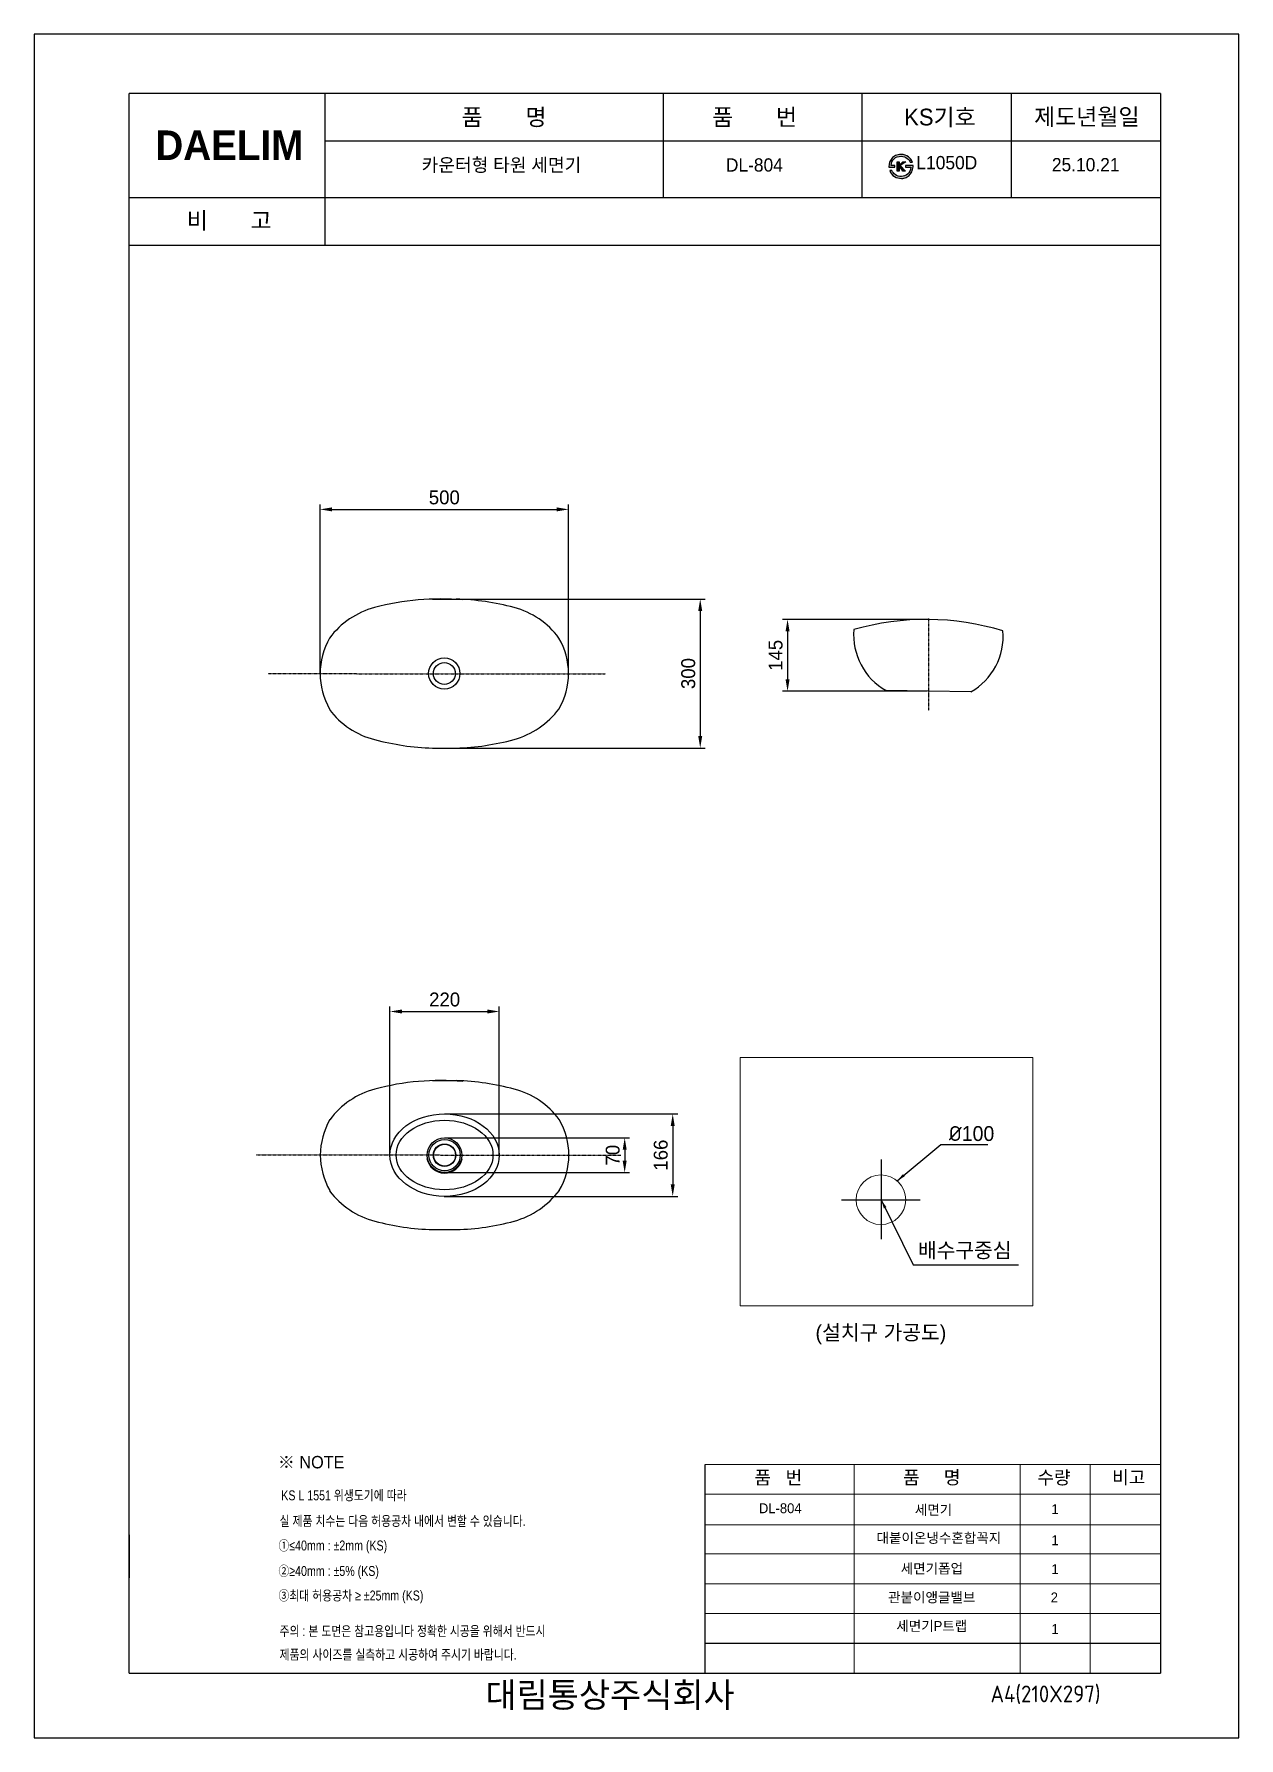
# Model space of a CAD drawing. Header units: millimetres. Extents: x 8500 to 10925, y -95 to 3336.
import ezdxf
from ezdxf.lldxf.tags import DXFTag

# ---------------------------------------------------------------- set-up
doc = ezdxf.new("R2010")
doc.units = ezdxf.units.MM
doc.header["$LTSCALE"] = 0.2
doc.linetypes.add('DASHED2', pattern=[0.375, 0.25, -0.125])
for name, color, linetype in [('2', 2, 'HIDDEN'), ('CENTER', 2, 'CENTER'), ('Duongtam', 1, 'Continuous'), ('Linemain', 7, 'Continuous'), ('YA', 7, 'Continuous')]:
    doc.layers.add(name, color=color, linetype=linetype)
for name, color, linetype, lineweight in [('DIM', 3, 'Continuous', 15), ('dimension', 124, 'Continuous', 15), ('drawing', 7, 'Continuous', 15), ('LINE', 7, 'Continuous', 25), ('text', 124, 'Continuous', 15)]:
    doc.layers.add(name, color=color, linetype=linetype, lineweight=lineweight)
doc.styles.add('GHM1', font='gem1', dxfattribs={"bigfont": 'ghm1'})
doc.styles.add('GHS', font='romans', dxfattribs={"bigfont": 'ghs'})
doc.styles.add('h', font='', dxfattribs={"height": 28})
doc.styles.add('MtXpl_', font='')
doc.styles.get("Standard").update_dxf_attribs({"font": 'ISOCP.SHX', "bigfont": 'WHGTXT.SHX'})
doc.styles.add('굴림', font='')
doc.styles.add('스타일1', font='txt.shx', dxfattribs={"bigfont": 'ghs.shx'})
doc.styles.get('h').set_extended_font_data('Haansoft Batang')
doc.styles.get('MtXpl_').set_extended_font_data('Gulim')
doc.styles.get('굴림').set_extended_font_data('援대┝')
tags = doc.linetypes.add('CENTER', pattern=[50.8, 31.75, -6.35, 6.35, -6.35]).pattern_tags.tags
tags[10:11] = [DXFTag(74, 4), DXFTag(75, 0), DXFTag(340, '0'), DXFTag(46, 1.0), DXFTag(50, 0.0), DXFTag(44, 0.0), DXFTag(45, 0.0)]
tags[8:9] = [DXFTag(74, 4), DXFTag(75, 0), DXFTag(340, '0'), DXFTag(46, 1.0), DXFTag(50, 0.0), DXFTag(44, 0.0), DXFTag(45, 0.0)]
tags[6:7] = [DXFTag(74, 4), DXFTag(75, 0), DXFTag(340, '0'), DXFTag(46, 1.0), DXFTag(50, 0.0), DXFTag(44, 0.0), DXFTag(45, 0.0)]
tags[4:5] = [DXFTag(74, 4), DXFTag(75, 0), DXFTag(340, '0'), DXFTag(46, 1.0), DXFTag(50, 0.0), DXFTag(44, 0.0), DXFTag(45, 0.0)]
tags = doc.linetypes.add('HIDDEN', pattern=[9.525, 6.35, -3.175]).pattern_tags.tags
tags[6:7] = [DXFTag(74, 4), DXFTag(75, 0), DXFTag(340, '0'), DXFTag(46, 1.0), DXFTag(50, 0.0), DXFTag(44, 0.0), DXFTag(45, 0.0)]
tags[4:5] = [DXFTag(74, 4), DXFTag(75, 0), DXFTag(340, '0'), DXFTag(46, 1.0), DXFTag(50, 0.0), DXFTag(44, 0.0), DXFTag(45, 0.0)]
doc.dimstyles.new('AM_ISO$0', dxfattribs={"dimtxt": 28, "dimasz": 24, "dimexe": 10, "dimexo": 0, "dimgap": 10, "dimtad": 1, "dimdec": 0, "dimdsep": 46, "dimtxsty": 'h', "dimcen": -5, "dimclrd": 256, "dimclre": 256, "dimclrt": 256, "dimadec": 0, "dimazin": 2, "dimtp": 0.1, "dimtm": 0.1, "dimtfac": 0.71, "dimtdec": 0, "dimtmove": 0, "dimatfit": 3, "dimfxl": 0, "dimlwd": -1, "dimlwe": -1, "dimarcsym": 0})
doc.dimstyles.get("Standard").update_dxf_attribs({"dimscale": 10, "dimtxt": 3, "dimasz": 2, "dimexe": 1, "dimexo": 0, "dimgap": 1, "dimtad": 0, "dimtih": 1, "dimtoh": 1, "dimdec": 0, "dimdsep": 46, "dimtxsty": 'Standard', "dimcen": 2, "dimadec": 0, "dimazin": 0, "dimtfac": 1, "dimtdec": 4, "dimtmove": 0, "dimatfit": 3, "dimfxl": 0, "dimtolj": 1, "dimtzin": 0, "dimarcsym": 0})

# ---------------------------------------------------------------- blocks, each defined once
blk = doc.blocks.new('*D14')
at = {"layer": 'Defpoints', "color": 0}
for p in [(9325.8, 2198.1), (9325.8, 1898.1), (9841, 1898.1)]:
    blk.add_point(p, dxfattribs=at)
at = {"layer": 'LINE', "linetype": 'ByBlock'}
for p, q in [((9325.8, 2198.1), (9851, 2198.1)), ((9841, 2174.1), (9841, 1922.1)), ((9325.8, 1898.1), (9851, 1898.1))]:
    blk.add_line(p, q, dxfattribs=at)
at = {"layer": 'LINE'}
for points in [[(9837, 2174.1), (9845, 2174.1), (9841, 2198.1)], [(9837, 1922.1), (9845, 1922.1), (9841, 1898.1)]]:
    blk.add_solid(points, dxfattribs=at)
at = {"layer": 'LINE', "insert": (9817, 2048.1), "char_height": 28, "attachment_point": 5, "rotation": 90, "style": 'h'}
blk.add_mtext('300', dxfattribs=at)
blk = doc.blocks.new('*D13')
at = {"layer": 'Defpoints', "color": 0}
for p in [(9575.9, 2378.6), (9075.7, 2047.9), (9575.9, 2047.3)]:
    blk.add_point(p, dxfattribs=at)
at = {"layer": 'LINE', "linetype": 'ByBlock'}
for p, q in [((9075.7, 2047.9), (9075.7, 2388.6)), ((9099.7, 2378.6), (9551.9, 2378.6)), ((9575.9, 2047.3), (9575.9, 2388.6))]:
    blk.add_line(p, q, dxfattribs=at)
at = {"layer": 'LINE'}
for points in [[(9099.7, 2382.6), (9099.7, 2374.6), (9075.7, 2378.6)], [(9551.9, 2382.6), (9551.9, 2374.6), (9575.9, 2378.6)]]:
    blk.add_solid(points, dxfattribs=at)
at = {"layer": 'LINE', "insert": (9325.8, 2402.6), "char_height": 28, "attachment_point": 5, "style": 'h'}
blk.add_mtext('500', dxfattribs=at)
blk = doc.blocks.new('*D15')
at = {"layer": 'Defpoints', "color": 0}
for p in [(10300.3, 2157.1), (10016.8, 2012.4), (10298.1, 2012.4)]:
    blk.add_point(p, dxfattribs=at)
at = {"layer": 'LINE', "linetype": 'ByBlock'}
for p, q in [((10300.3, 2157.1), (10006.8, 2157.1)), ((10016.8, 2133.1), (10016.8, 2036.4)), ((10298.1, 2012.4), (10006.8, 2012.4))]:
    blk.add_line(p, q, dxfattribs=at)
at = {"layer": 'LINE'}
for points in [[(10012.8, 2133.1), (10020.8, 2133.1), (10016.8, 2157.1)], [(10012.8, 2036.4), (10020.8, 2036.4), (10016.8, 2012.4)]]:
    blk.add_solid(points, dxfattribs=at)
at = {"layer": 'LINE', "insert": (9992.8, 2084.7), "char_height": 28, "attachment_point": 5, "rotation": 90, "style": 'h'}
blk.add_mtext('145', dxfattribs=at)
blk = doc.blocks.new('*D16')
at = {"layer": 'Defpoints', "color": 0}
for p in [(9326.6, 1161.5), (9325.7, 995.5), (9785.6, 995.5)]:
    blk.add_point(p, dxfattribs=at)
at = {"layer": 'LINE', "linetype": 'ByBlock'}
for p, q in [((9326.6, 1161.5), (9795.6, 1161.5)), ((9785.6, 1137.5), (9785.6, 1019.5)), ((9325.7, 995.5), (9795.6, 995.5))]:
    blk.add_line(p, q, dxfattribs=at)
at = {"layer": 'LINE'}
for points in [[(9781.6, 1137.5), (9789.6, 1137.5), (9785.6, 1161.5)], [(9781.6, 1019.5), (9789.6, 1019.5), (9785.6, 995.5)]]:
    blk.add_solid(points, dxfattribs=at)
at = {"layer": 'LINE', "insert": (9761.6, 1078.5), "char_height": 28, "attachment_point": 5, "rotation": 90, "style": 'h'}
blk.add_mtext('166', dxfattribs=at)
blk = doc.blocks.new('*D17')
at = {"layer": 'Defpoints', "color": 0}
for p in [(9436.4, 1367.7), (9216.4, 1078.9), (9436.4, 1078.6)]:
    blk.add_point(p, dxfattribs=at)
at = {"layer": 'LINE', "linetype": 'ByBlock'}
for p, q in [((9216.4, 1078.9), (9216.4, 1377.7)), ((9436.4, 1078.6), (9436.4, 1377.7)), ((9240.4, 1367.7), (9412.4, 1367.7))]:
    blk.add_line(p, q, dxfattribs=at)
at = {"layer": 'LINE'}
for points in [[(9240.4, 1371.7), (9240.4, 1363.7), (9216.4, 1367.7)], [(9412.4, 1371.7), (9412.4, 1363.7), (9436.4, 1367.7)]]:
    blk.add_solid(points, dxfattribs=at)
at = {"layer": 'LINE', "insert": (9326.4, 1391.7), "char_height": 28, "attachment_point": 5, "style": 'h'}
blk.add_mtext('220', dxfattribs=at)
blk = doc.blocks.new('*D18')
at = {"layer": 'Defpoints', "color": 0}
for p in [(9327.1, 1113.3), (9325.8, 1043.4), (9688.9, 1043.4)]:
    blk.add_point(p, dxfattribs=at)
at = {"layer": 'LINE', "linetype": 'ByBlock'}
for p, q in [((9327.1, 1113.3), (9698.9, 1113.3)), ((9688.9, 1089.3), (9688.9, 1067.4)), ((9325.8, 1043.4), (9698.9, 1043.4))]:
    blk.add_line(p, q, dxfattribs=at)
at = {"layer": 'LINE'}
for points in [[(9684.9, 1089.3), (9692.9, 1089.3), (9688.9, 1113.3)], [(9684.9, 1067.4), (9692.9, 1067.4), (9688.9, 1043.4)]]:
    blk.add_solid(points, dxfattribs=at)
at = {"layer": 'LINE', "insert": (9664.9, 1078.4), "char_height": 28, "attachment_point": 5, "rotation": 90, "style": 'h'}
blk.add_mtext('70', dxfattribs=at)

msp = doc.modelspace()

# ---------------------------------------------------------------- hatches: boundary and pattern name
at = {"layer": 'DIM'}
h = msp.add_hatch(color=0, dxfattribs=at)
h.dxf.hatch_style = 1
edge = h.paths.add_edge_path()
edge.add_spline(control_points=[(10231.3, 3084.5), (10235, 3087.9), (10239.7, 3089.6), (10245.3, 3089.6)], knot_values=[9, 9, 9, 9, 10, 10, 10, 10], degree=3, periodic=0)
edge.add_spline(control_points=[(10245.3, 3089.6), (10249.9, 3089.6), (10254.1, 3088.1), (10257.8, 3085.2)], knot_values=[8, 8, 8, 8, 9, 9, 9, 9], degree=3, periodic=0)
edge.add_spline(control_points=[(10257.8, 3085.2), (10260.7, 3082.9), (10262.7, 3080.3), (10263.6, 3077.4)], knot_values=[7, 7, 7, 7, 8, 8, 8, 8], degree=3, periodic=0)
edge.add_spline(control_points=[(10263.6, 3077.4), (10263.6, 3077.4), (10268.3, 3077.4), (10268.3, 3077.4)], knot_values=[6.00001, 6.00001, 6.00001, 6.00001, 7, 7, 7, 7], degree=3, periodic=0)
edge.add_spline(control_points=[(10268.3, 3077.4), (10266.5, 3081.9), (10263.9, 3085.5), (10260.4, 3088.2)], knot_values=[5, 5, 5, 5, 6, 6, 6, 6], degree=3, periodic=0)
edge.add_spline(control_points=[(10260.4, 3088.2), (10256.2, 3091.5), (10251, 3093.2), (10244.9, 3093.3)], knot_values=[4, 4, 4, 4, 5, 5, 5, 5], degree=3, periodic=0)
edge.add_spline(control_points=[(10244.9, 3093.3), (10240.9, 3093.3), (10237.3, 3092.5), (10234.1, 3091)], knot_values=[3, 3, 3, 3, 4, 4, 4, 4], degree=3, periodic=0)
edge.add_spline(control_points=[(10234.1, 3091), (10231.1, 3089.6), (10228.6, 3087.6), (10226.5, 3085.1)], knot_values=[2, 2, 2, 2, 3, 3, 3, 3], degree=3, periodic=0)
edge.add_spline(control_points=[(10226.5, 3085.1), (10224.5, 3082.7), (10223.1, 3080), (10222.1, 3076.8)], knot_values=[1, 1, 1, 1, 2, 2, 2, 2], degree=3, periodic=0)
edge.add_spline(control_points=[(10222.1, 3076.8), (10221.2, 3073.8), (10220.9, 3070.6), (10221, 3067.3)], knot_values=[0, 0, 0, 0, 1, 1, 1, 1], degree=3, periodic=0)
edge.add_spline(control_points=[(10221, 3067.3), (10221, 3067.3), (10221, 3067.3), (10221, 3067.3), (10221, 3067.3), (10233, 3067.3), (10233, 3067.3), (10233, 3067.3), (10233, 3070.8), (10233, 3070.8), (10233, 3070.8), (10225.2, 3070.8), (10225.2, 3070.8), (10225.5, 3076.5), (10227.5, 3081.1), (10231.3, 3084.5)], knot_values=[10, 10, 10, 10, 10.99996, 10.99996, 10.99996, 11.99996, 11.99996, 11.99996, 12.99996, 12.99996, 12.99996, 13.99996, 13.99996, 13.99996, 14.99996, 14.99996, 14.99996, 14.99996], degree=3, periodic=0)
h = msp.add_hatch(color=0, dxfattribs=at)
h.dxf.hatch_style = 1
edge = h.paths.add_edge_path()
edge.add_spline(control_points=[(10246.2, 3048.9), (10241.2, 3048.6), (10236.9, 3049.9), (10233.3, 3052.7)], knot_values=[8, 8, 8, 8, 9, 9, 9, 9], degree=3, periodic=0)
edge.add_spline(control_points=[(10233.3, 3052.7), (10230.8, 3054.7), (10228.6, 3057.4), (10226.8, 3060.8)], knot_values=[7, 7, 7, 7, 8, 8, 8, 8], degree=3, periodic=0)
edge.add_spline(control_points=[(10226.8, 3060.8), (10226.8, 3060.8), (10222.4, 3060.8), (10222.4, 3060.8)], knot_values=[6.00001, 6.00001, 6.00001, 6.00001, 7, 7, 7, 7], degree=3, periodic=0)
edge.add_spline(control_points=[(10222.4, 3060.8), (10224.5, 3055.6), (10227.7, 3051.6), (10232, 3048.8)], knot_values=[5, 5, 5, 5, 6, 6, 6, 6], degree=3, periodic=0)
edge.add_spline(control_points=[(10232, 3048.8), (10236.1, 3046.2), (10240.8, 3044.9), (10246.2, 3045)], knot_values=[4, 4, 4, 4, 5, 5, 5, 5], degree=3, periodic=0)
edge.add_spline(control_points=[(10246.2, 3045), (10249.5, 3045), (10252.6, 3045.6), (10255.5, 3047)], knot_values=[3, 3, 3, 3, 4, 4, 4, 4], degree=3, periodic=0)
edge.add_spline(control_points=[(10255.5, 3047), (10258.4, 3048.3), (10260.9, 3050.1), (10263, 3052.5)], knot_values=[2, 2, 2, 2, 3, 3, 3, 3], degree=3, periodic=0)
edge.add_spline(control_points=[(10263, 3052.5), (10265.1, 3054.9), (10266.7, 3057.6), (10267.8, 3060.7)], knot_values=[1, 1, 1, 1, 2, 2, 2, 2], degree=3, periodic=0)
edge.add_spline(control_points=[(10267.8, 3060.7), (10269, 3063.9), (10269.5, 3067.3), (10269.4, 3070.8)], knot_values=[0, 0, 0, 0, 1, 1, 1, 1], degree=3, periodic=0)
edge.add_spline(control_points=[(10269.4, 3070.8), (10269.4, 3070.8), (10269.4, 3070.8), (10269.4, 3070.8), (10269.4, 3070.8), (10254, 3070.8), (10254, 3070.8), (10254, 3070.8), (10254, 3067.3), (10254, 3067.3), (10254, 3067.3), (10265.2, 3067.3), (10265.2, 3067.3), (10264.7, 3061.3), (10262.4, 3056.6), (10258.2, 3053.2)], knot_values=[10, 10, 10, 10, 10.99996, 10.99996, 10.99996, 11.99996, 11.99996, 11.99996, 12.99996, 12.99996, 12.99996, 13.99996, 13.99996, 13.99996, 14.99996, 14.99996, 14.99996, 14.99996], degree=3, periodic=0)
edge.add_spline(control_points=[(10258.2, 3053.2), (10254.6, 3050.3), (10250.6, 3048.9), (10246.2, 3048.9)], knot_values=[9, 9, 9, 9, 10, 10, 10, 10], degree=3, periodic=0)
h = msp.add_hatch(color=0, dxfattribs=at)
h.dxf.hatch_style = 1
h.paths.add_polyline_path([(10241.7, 3071.9), (10241.7, 3078.6), (10237.3, 3078.6), (10237.3, 3059.7), (10241.7, 3059.7), (10241.7, 3066.4), (10243.8, 3068.3), (10249.2, 3059.7), (10254.2, 3059.7), (10243.8, 3071), (10254.8, 3078.4), (10248.9, 3078.4)])

# ---------------------------------------------------------------- linework, layer by layer
at = {"layer": 'CENTER', "color": 0}
for p, q in [((10205.3, 1069.7), (10205.3, 909.6)), ((10125.7, 988.7), (10284, 988.7))]:
    msp.add_line(p, q, dxfattribs=at)
at = {"layer": 'DIM', "color": 0}
for p, q in [((9850.8, 455.7), (10767.3, 455.7)), ((10151.1, 455.7), (10151.1, 35.7)), ((10485.2, 455.7), (10485.2, 35.7)), ((10626.3, 455.7), (10626.3, 35.7)), ((9850.8, 395.7), (10767.3, 395.7)), ((9850.8, 333.9), (10767.3, 333.9)), ((9850.8, 275.7), (10767.3, 275.7)), ((9850.8, 215.7), (10767.3, 215.7)), ((9850.8, 155.7), (10767.3, 155.7))]:
    msp.add_line(p, q, dxfattribs=at)
at = {"layer": 'drawing'}
for p, q in [((9921.5, 1275.4), (10510.3, 1275.4)), ((9921.5, 775), (9921.5, 1275.4)), ((10510.3, 775), (10510.3, 1275.4)), ((9921.5, 775), (10510.3, 775))]:
    msp.add_line(p, q, dxfattribs=at)
msp.add_circle((10204.8, 988.7), 50, dxfattribs=at)
at = {"layer": 'Duongtam', "color": 0, "linetype": 'DASHED2'}
for p, q in [((10300.3, 2159), (10300.3, 1974)), ((8971, 2048.1), (9650.6, 2047.2)), ((8947.2, 1079.2), (9681.1, 1078.4))]:
    msp.add_line(p, q, dxfattribs=at)
at = {"layer": 'LINE'}
for centre, radius, start, end in [((9227.5, 2021.6), 164.8, 104.7866, 143.5552), ((9426.4, 2024.8), 161, 36.0137, 75.7101), ((9226.1, 2074.9), 164.8, 216.9399, 255.7085), ((9417.8, 2083.7), 175.3, 286.0162, 322.5533), ((9228.1, 1052), 164.8, 104.7866, 143.5552), ((9427, 1055.3), 161, 36.0137, 75.7101), ((9226.7, 1105.4), 164.8, 216.9399, 255.7085), ((9418.4, 1114.1), 175.3, 286.0162, 322.5533)]:
    msp.add_arc(centre, radius, start, end, dxfattribs=at)
for centre, major_axis, ratio in [((9326.4, 1078.5), (110, -0.1), 0.754545), ((9326.3, 1078.8), (97.5, 0), 0.717949)]:
    msp.add_ellipse(centre, major_axis=major_axis, ratio=ratio, dxfattribs=at)
at = {"layer": 'Linemain', "color": 0}
for p, q in [((9301.8, 2198.1), (9349.8, 2198.1)), ((10385.5, 2011), (10215.2, 2013.7)), ((9301.8, 1898.1), (9349.8, 1898.1)), ((9302.3, 1228.5), (9350.4, 1228.5)), ((9302.3, 928.5), (9350.4, 928.5))]:
    msp.add_line(p, q, dxfattribs=at)
for centre, radius in [((9325.8, 2048.1), 31.5), ((9325.8, 2048.1), 22), ((9326.3, 1078.4), 35), ((9326.4, 1078.5), 31.5), ((9326.3, 1078.4), 22.5), ((9326.4, 1078.5), 22)]:
    msp.add_circle(centre, radius, dxfattribs=at)
for centre, radius, start, end in [((9317.5, 1688.3), 510, 84.9354, 105.0031), ((9334.1, 1688.3), 510, 74.9969, 88.2334), ((10279.4, 2126.3), 129.6, 175.4545, 240.3287), ((10295.9, 1631), 526.1, 72.9106, 106.0693), ((10321.2, 2123.6), 129.7, 299.7302, 4.5324), ((9217.9, 2048), 142.2, 149.8269, 210.1687), ((9433.7, 2048.1), 142.2, 329.8313, 30.1731), ((9317.5, 2407.8), 510, 254.9969, 268.2334), ((9334.1, 2407.8), 510, 271.7666, 285.0031), ((9318.1, 718.8), 510, 84.9354, 105.0031), ((9334.7, 718.8), 510, 74.9969, 88.2334), ((9218.4, 1078.5), 142.2, 149.8269, 210.1687), ((9434.3, 1078.5), 142.2, 329.8313, 30.1731), ((9326.3, 1078.4), 36, 190.4565, 347.8257), ((9318.1, 1438.3), 510, 254.9969, 268.2334), ((9334.7, 1438.3), 510, 271.7666, 285.0031)]:
    msp.add_arc(centre, radius, start, end, dxfattribs=at)
at = {"layer": 'YA', "color": 7}
for p, q in [((10767.3, 3215.7), (8691.3, 3215.7)), ((8691.3, 2145.5), (8691.3, 3215.7)), ((9085.8, 2909.7), (9085.8, 3215.7)), ((9767.3, 3005.3), (9767.3, 3215.3)), ((10167.3, 3005.3), (10167.3, 3215.3)), ((10467.3, 3005.3), (10467.3, 3215.3)), ((10767.3, 3215.7), (10767.3, 35.7)), ((10767.3, 3119.7), (9085.8, 3119.7)), ((10767.3, 3005.7), (8691.3, 3005.7)), ((10767.3, 2909.7), (8691.3, 2909.7)), ((10767.3, 2909.7), (8691.3, 2909.7)), ((8691.3, 35.7), (8691.3, 2145.5)), ((9850.8, 35.7), (9850.8, 455.7)), ((8691.3, 314.2), (8691.3, 227.7)), ((9850.8, 95.7), (10767.3, 95.7)), ((8691.3, 35.7), (10767.3, 35.7))]:
    msp.add_line(p, q, dxfattribs=at)
at = {"layer": 'YA', "color": 0}
msp.add_lwpolyline([(8500, -94.8), (10925.5, -94.8), (10925.5, 3335.5), (8500, 3335.5)], close=True, dxfattribs=at)
at = {"layer": 'YA', "color": 7}
msp.add_lwpolyline([(10241.7, 3071.9), (10248.9, 3078.4), (10254.8, 3078.4), (10243.8, 3071), (10254.2, 3059.7), (10249.2, 3059.7), (10243.8, 3068.3), (10241.7, 3066.4), (10241.7, 3059.7), (10237.3, 3059.7), (10237.3, 3078.6), (10241.7, 3078.6), (10241.7, 3071.9)], close=True, dxfattribs=at)
for points in [[(10221, 3067.3), (10220.9, 3070.6), (10221.2, 3073.8), (10222.1, 3076.8), (10223.1, 3080), (10224.5, 3082.7), (10226.5, 3085.1), (10228.6, 3087.6), (10231.1, 3089.6), (10234.1, 3091), (10237.3, 3092.5), (10240.9, 3093.3), (10244.9, 3093.3), (10251, 3093.2), (10256.2, 3091.5), (10260.4, 3088.2), (10263.9, 3085.5), (10266.5, 3081.9), (10268.3, 3077.4), (10268.3, 3077.4), (10263.6, 3077.4), (10263.6, 3077.4), (10262.7, 3080.3), (10260.7, 3082.9), (10257.8, 3085.2), (10254.1, 3088.1), (10249.9, 3089.6), (10245.3, 3089.6), (10239.7, 3089.6), (10235, 3087.9), (10231.3, 3084.5), (10227.5, 3081.1), (10225.5, 3076.5), (10225.2, 3070.8), (10225.2, 3070.8), (10233, 3070.8), (10233, 3070.8), (10233, 3070.8), (10233, 3067.3), (10233, 3067.3), (10233, 3067.3), (10221, 3067.3), (10221, 3067.3), (10221, 3067.3), (10221, 3067.3), (10221, 3067.3)], [(10269.4, 3070.8), (10269.5, 3067.3), (10269, 3063.9), (10267.8, 3060.7), (10266.7, 3057.6), (10265.1, 3054.9), (10263, 3052.5), (10260.9, 3050.1), (10258.4, 3048.3), (10255.5, 3047), (10252.6, 3045.6), (10249.5, 3045), (10246.2, 3045), (10240.8, 3044.9), (10236.1, 3046.2), (10232, 3048.8), (10227.7, 3051.6), (10224.5, 3055.6), (10222.4, 3060.8), (10222.4, 3060.8), (10226.8, 3060.8), (10226.8, 3060.8), (10228.6, 3057.4), (10230.8, 3054.7), (10233.3, 3052.7), (10236.9, 3049.9), (10241.2, 3048.6), (10246.2, 3048.9), (10250.6, 3048.9), (10254.6, 3050.3), (10258.2, 3053.2), (10262.4, 3056.6), (10264.7, 3061.3), (10265.2, 3067.3), (10265.2, 3067.3), (10254, 3067.3), (10254, 3067.3), (10254, 3067.3), (10254, 3070.8), (10254, 3070.8), (10254, 3070.8), (10269.4, 3070.8), (10269.4, 3070.8), (10269.4, 3070.8), (10269.4, 3070.8), (10269.4, 3070.8)]]:
    msp.add_open_spline(points, degree=3, knots=[0, 0, 0, 0, 1, 1, 1, 2, 2, 2, 3, 3, 3, 4, 4, 4, 5, 5, 5, 6, 6, 6, 7, 7, 7, 8, 8, 8, 9, 9, 9, 10, 10, 10, 11, 11, 11, 12, 12, 12, 13, 13, 13, 14, 14, 14, 15, 15, 15, 15], dxfattribs=at)

# ---------------------------------------------------------------- texts
at = {"color": 3, "style": '굴림', "width": 0.8}
for s, p in [('KS L 1551 위생도기에 따라', (8997.6, 383.6)), ('실 제품 치수는 다음 허용공차 내에서 변할 수 있습니다.', (8994.2, 332)), ('①≤40mm : ±2mm (KS)', (8991.9, 282.6)), ('②≥40mm : ±5%%% (KS)', (8991.9, 231.3)), ('③최대 허용공차 ≥ ±25mm (KS)', (8991.9, 181.9))]:
    msp.add_text(s, height=20, dxfattribs=at).set_placement(p)
at = {"color": 1, "style": '굴림', "width": 0.8}
for s, p in [('주의 : 본 도면은 참고용입니다 정확한 시공을 위해서 반드시', (8994.2, 110.4)), ('제품의 사이즈를 실측하고 시공하여 주시기 바랍니다.', (8994.2, 63))]:
    msp.add_text(s, height=20, dxfattribs=at).set_placement(p)
at = {"layer": '2', "style": 'MtXpl_'}
msp.add_text('※ NOTE', height=25, dxfattribs=at).set_placement((8990.8, 447.9))
at = {"layer": 'DIM', "color": 0, "attachment_point": 1, "style": '스타일1'}
for s, insert, char_height in [('{\\fGulim|b0|i0|c129|p50;제도년월일}', (10513.1, 3186), 33.819), ('{\\fGulim|b0|i0|c129|p50;품       명}', (9360.6, 3185.4), 33.819), ('{\\fGulim|b0|i0|c129|p50;품       번}', (9864.9, 3185.4), 33.819), ('{\\fGulim|b0|i0|c129|p50;KS기호}', (10251.7, 3185.4), 33.819), ('{\\fGulim|b0|i0|c129|p50;비       고}', (8807.3, 2977.1), 33.819), ('{\\fGulim|b0|i0|c129|p50;품   번}', (9949.9, 442.7), 26.746), ('{\\fGulim|b0|i0|c129|p50;품     명}', (10249.2, 442.9), 26.746), ('{\\fGulim|b0|i0|c129|p50;수량}', (10519.7, 442.8), 26.746), ('{\\fGulim|b0|i0|c129|p50;비고}', (10670.1, 443.1), 26.746), ('{\\fGulim|b0|i0|c129|p50;1\\P}', (10548, 375.7), 20), ('{\\fGulim|b0|i0|c129|p50;1\\P}', (10548, 313.2), 20), ('{\\fGulim|b0|i0|c129|p50;1\\P}', (10548, 255), 20), ('{\\fGulim|b0|i0|c129|p50;2\\P}', (10546.6, 198), 20), ('{\\fGulim|b0|i0|c129|p50;1\\P}', (10548, 134.5), 20)]:
    msp.add_mtext(s, dxfattribs=dict(at, insert=insert, char_height=char_height))
for s, insert, char_height, width in [('{\\fGulim|b0|i0|c129|p50; \\H0.79087x; 카운터형 타원 세면기}', (9258.1, 3085.4), 33.819, 702.697), ('{\\fGulim|b0|i0|c129|p50;   \\H0.79087x;L1050D}', (10239.3, 3090.1), 33.819, 702.697), ('{\\fGulim|b0|i0|c129|p50; \\H0.79087x; DL-804}', (9870.6, 3085.4), 33.819, 270.186), ('{\\fGulim|b0|i0|c129|p50; \\H0.79087x; 25.10.21}', (10526.9, 3086), 33.819, 270.186), ('{\\fGulim|b0|i0|c129|p50;DL-804}', (9959.2, 377.6), 20, 147), ('{\\fGulim|b0|i0|c129|p50;세면기}', (10273, 374.4), 20, 147), ('{\\fGulim|b0|i0|c129|p50;대붙이온냉수혼합꼭지}', (10196, 317.9), 20, 290), ('{\\fGulim|b0|i0|c129|p50;세면기폽업}', (10244.6, 256.2), 20, 315), ('{\\fGulim|b0|i0|c129|p50;관붙이앵글밸브}', (10219.2, 198.2), 20, 212), ('{\\fGulim|b0|i0|c129|p50;세면기P트랩}', (10235.7, 140.5), 20, 212), ('{\\fGulim|b0|i0|c129|p50;       대림통상주식회사\\P}', (9281.3, 16.9), 50, 1090)]:
    msp.add_mtext(s, dxfattribs=dict(at, insert=insert, char_height=char_height, width=width))
at = {"layer": 'drawing', "insert": (10073, 736.5), "char_height": 30, "width": 290.409, "attachment_point": 1, "style": 'GHM1'}
msp.add_mtext('({\\f굴림|b0|i0|c129|p49;설치구 가공도)}', dxfattribs=at)
at = {"layer": 'text', "color": 0, "char_height": 30, "width": 204.569, "attachment_point": 1, "style": 'GHS'}
for s, insert in [('{\\fISOCPEUR|b0|i0|c0|p34;%%C\\fGulim|b0|i0|c129|p49;100}', (10341.5, 1137)), ('{\\f굴림|b0|i0|c129|p49;배수구중심}', (10279.4, 902))]:
    msp.add_mtext(s, dxfattribs=dict(at, insert=insert))
at = {"layer": 'YA', "color": 7}
msp.add_text('A4(210X297)', height=33.819, dxfattribs=at).set_placement((10425.3, -23.1))
at = {"layer": 'YA', "color": 7, "insert": (8744.1, 3141.5), "char_height": 59.437, "width": 290.871, "attachment_point": 1, "style": 'h'}
msp.add_mtext('{\\fHYGraphic-Medium|b1|i0|c129|p18;DAELIM}', dxfattribs=at)

# ---------------------------------------------------------------- dimensions: what is measured, and where the dimension line sits
at = {"layer": 'LINE'}
for base, p1, p2, picture, middle in [((9575.9, 2378.6), (9075.7, 2047.9), (9575.9, 2047.3), '*D13', (9325.8, 2402.6)), ((9436.4, 1367.7), (9216.4, 1078.9), (9436.4, 1078.6), '*D17', (9326.4, 1391.7))]:
    dim = msp.add_linear_dim(base=base, p1=p1, p2=p2, dimstyle='AM_ISO$0', override={"dimtxt": 70}, dxfattribs=at)
    dim.commit()
    dim.dimension.update_dxf_attribs({"geometry": picture, "text_midpoint": middle})
for base, p1, p2, picture, middle in [((9841, 1898.1), (9325.8, 2198.1), (9325.8, 1898.1), '*D14', (9817, 2048.1)), ((10016.8, 2012.4), (10300.3, 2157.1), (10298.1, 2012.4), '*D15', (9992.8, 2084.7)), ((9785.6, 995.5), (9326.6, 1161.5), (9325.7, 995.5), '*D16', (9761.6, 1078.5)), ((9688.9, 1043.4), (9327.1, 1113.3), (9325.8, 1043.4), '*D18', (9664.9, 1078.4))]:
    dim = msp.add_linear_dim(base=base, p1=p1, p2=p2, angle=90, dimstyle='AM_ISO$0', override={"dimtxt": 70}, dxfattribs=at)
    dim.commit()
    dim.dimension.update_dxf_attribs({"geometry": picture, "text_midpoint": middle})

# ---------------------------------------------------------------- leaders
at = {"layer": 'dimension', "color": 0}
for points in [[(10237.3, 1026.7), (10325.2, 1100.2), (10419.7, 1100.2)], [(10205.3, 988.7), (10269.5, 857.5), (10482, 857.5)]]:
    msp.add_leader(points, dimstyle='Standard', override={"dimscale": 0.6, "dimtxt": 35, "dimasz": 30, "dimexe": 15, "dimexo": 60, "dimgap": 20, "dimtad": 1, "dimtih": 0, "dimtoh": 0, "dimdec": 0, "dimtxsty": 'GHS', "dimclrt": 256, "dimtdec": 0, "dimtix": 1}, dxfattribs=at)

doc.saveas('drawing.dxf')
